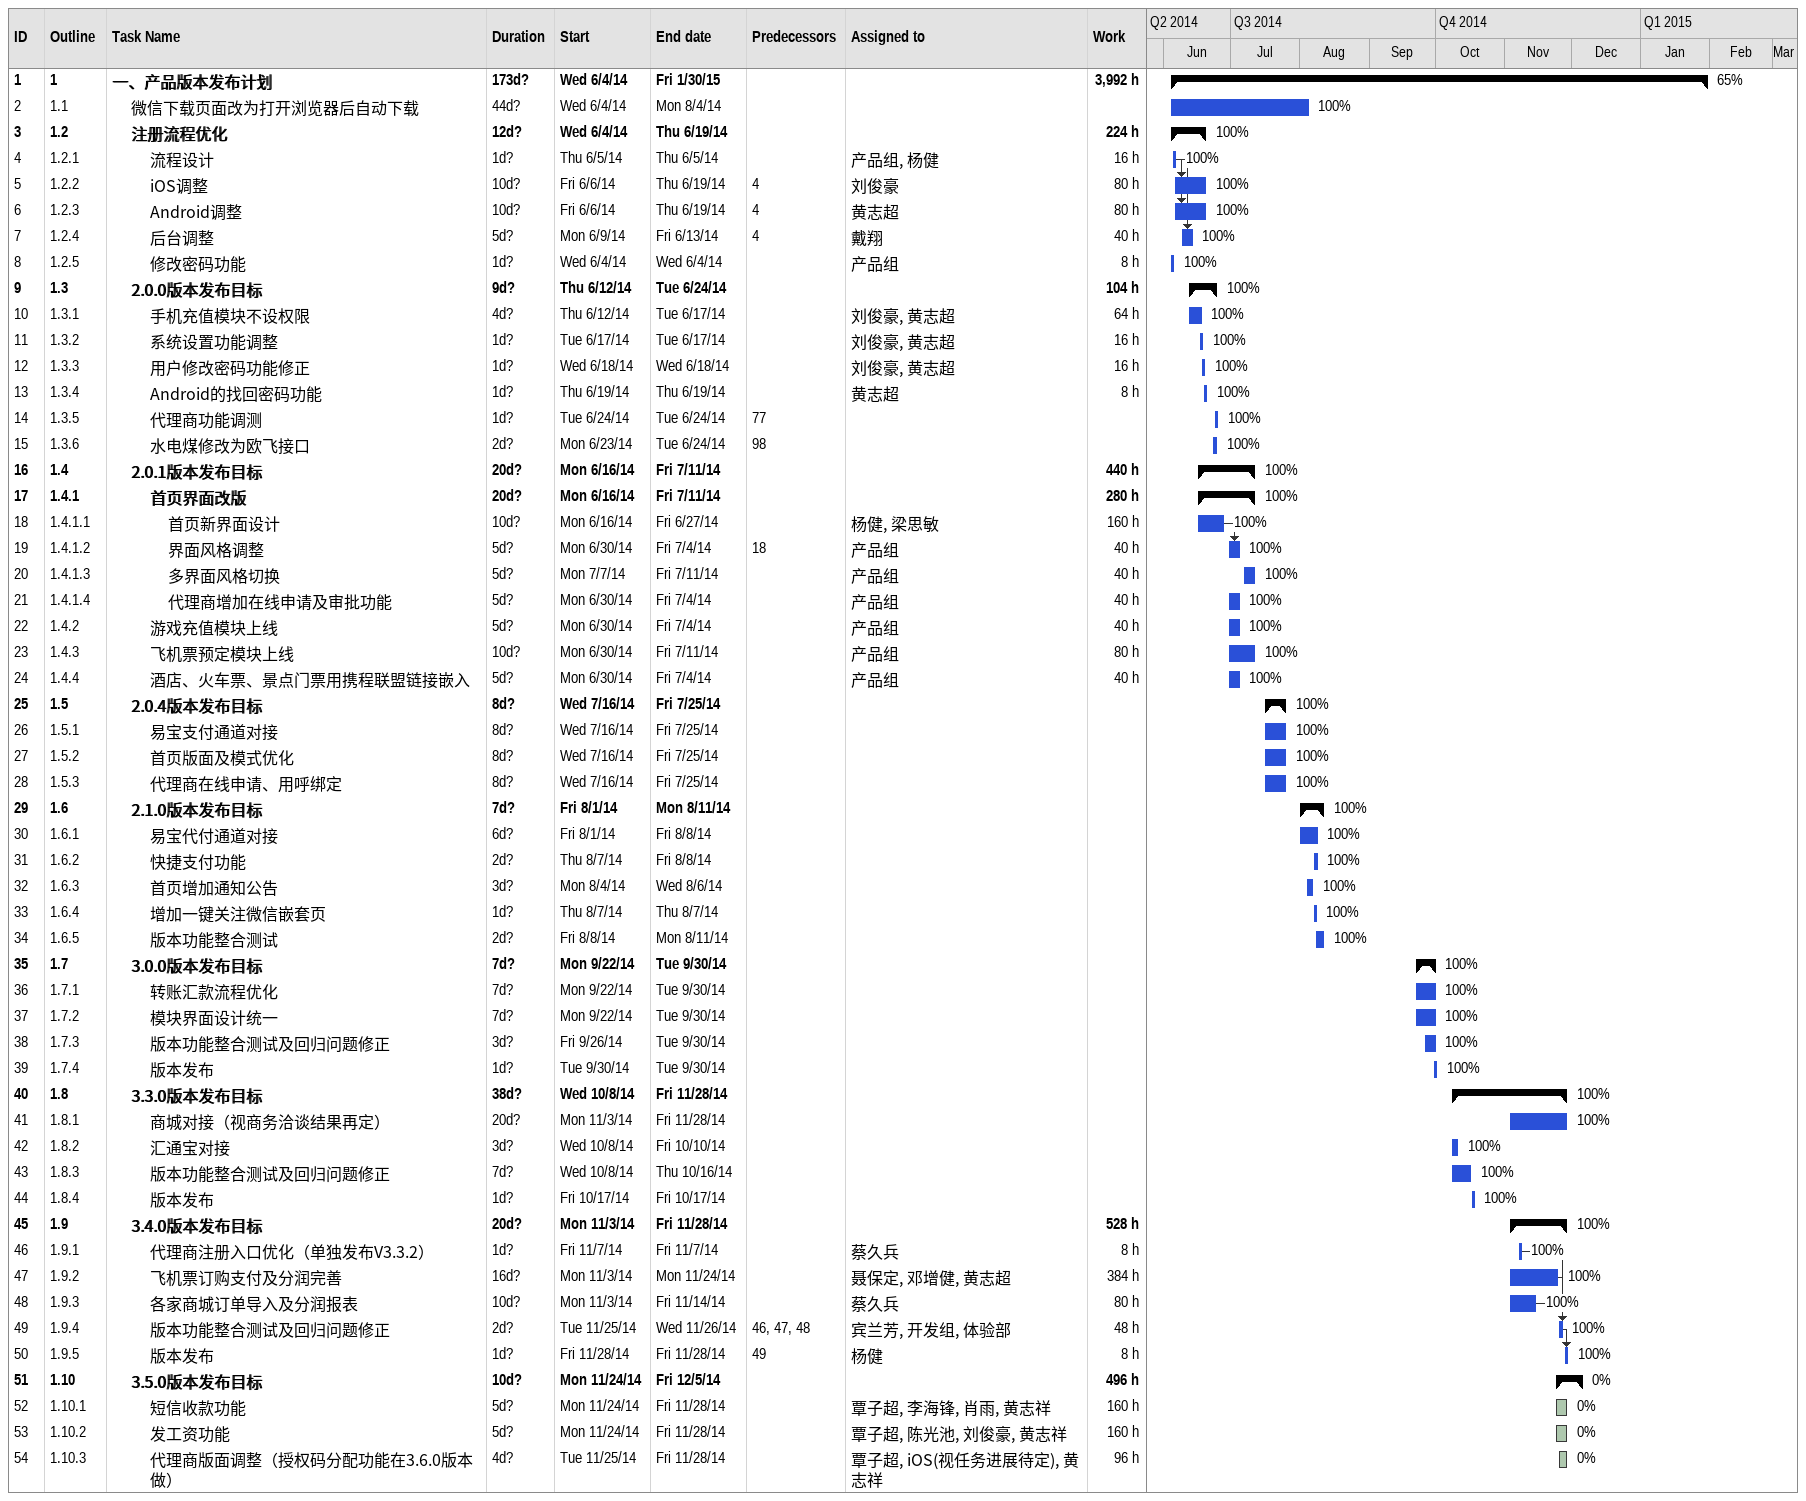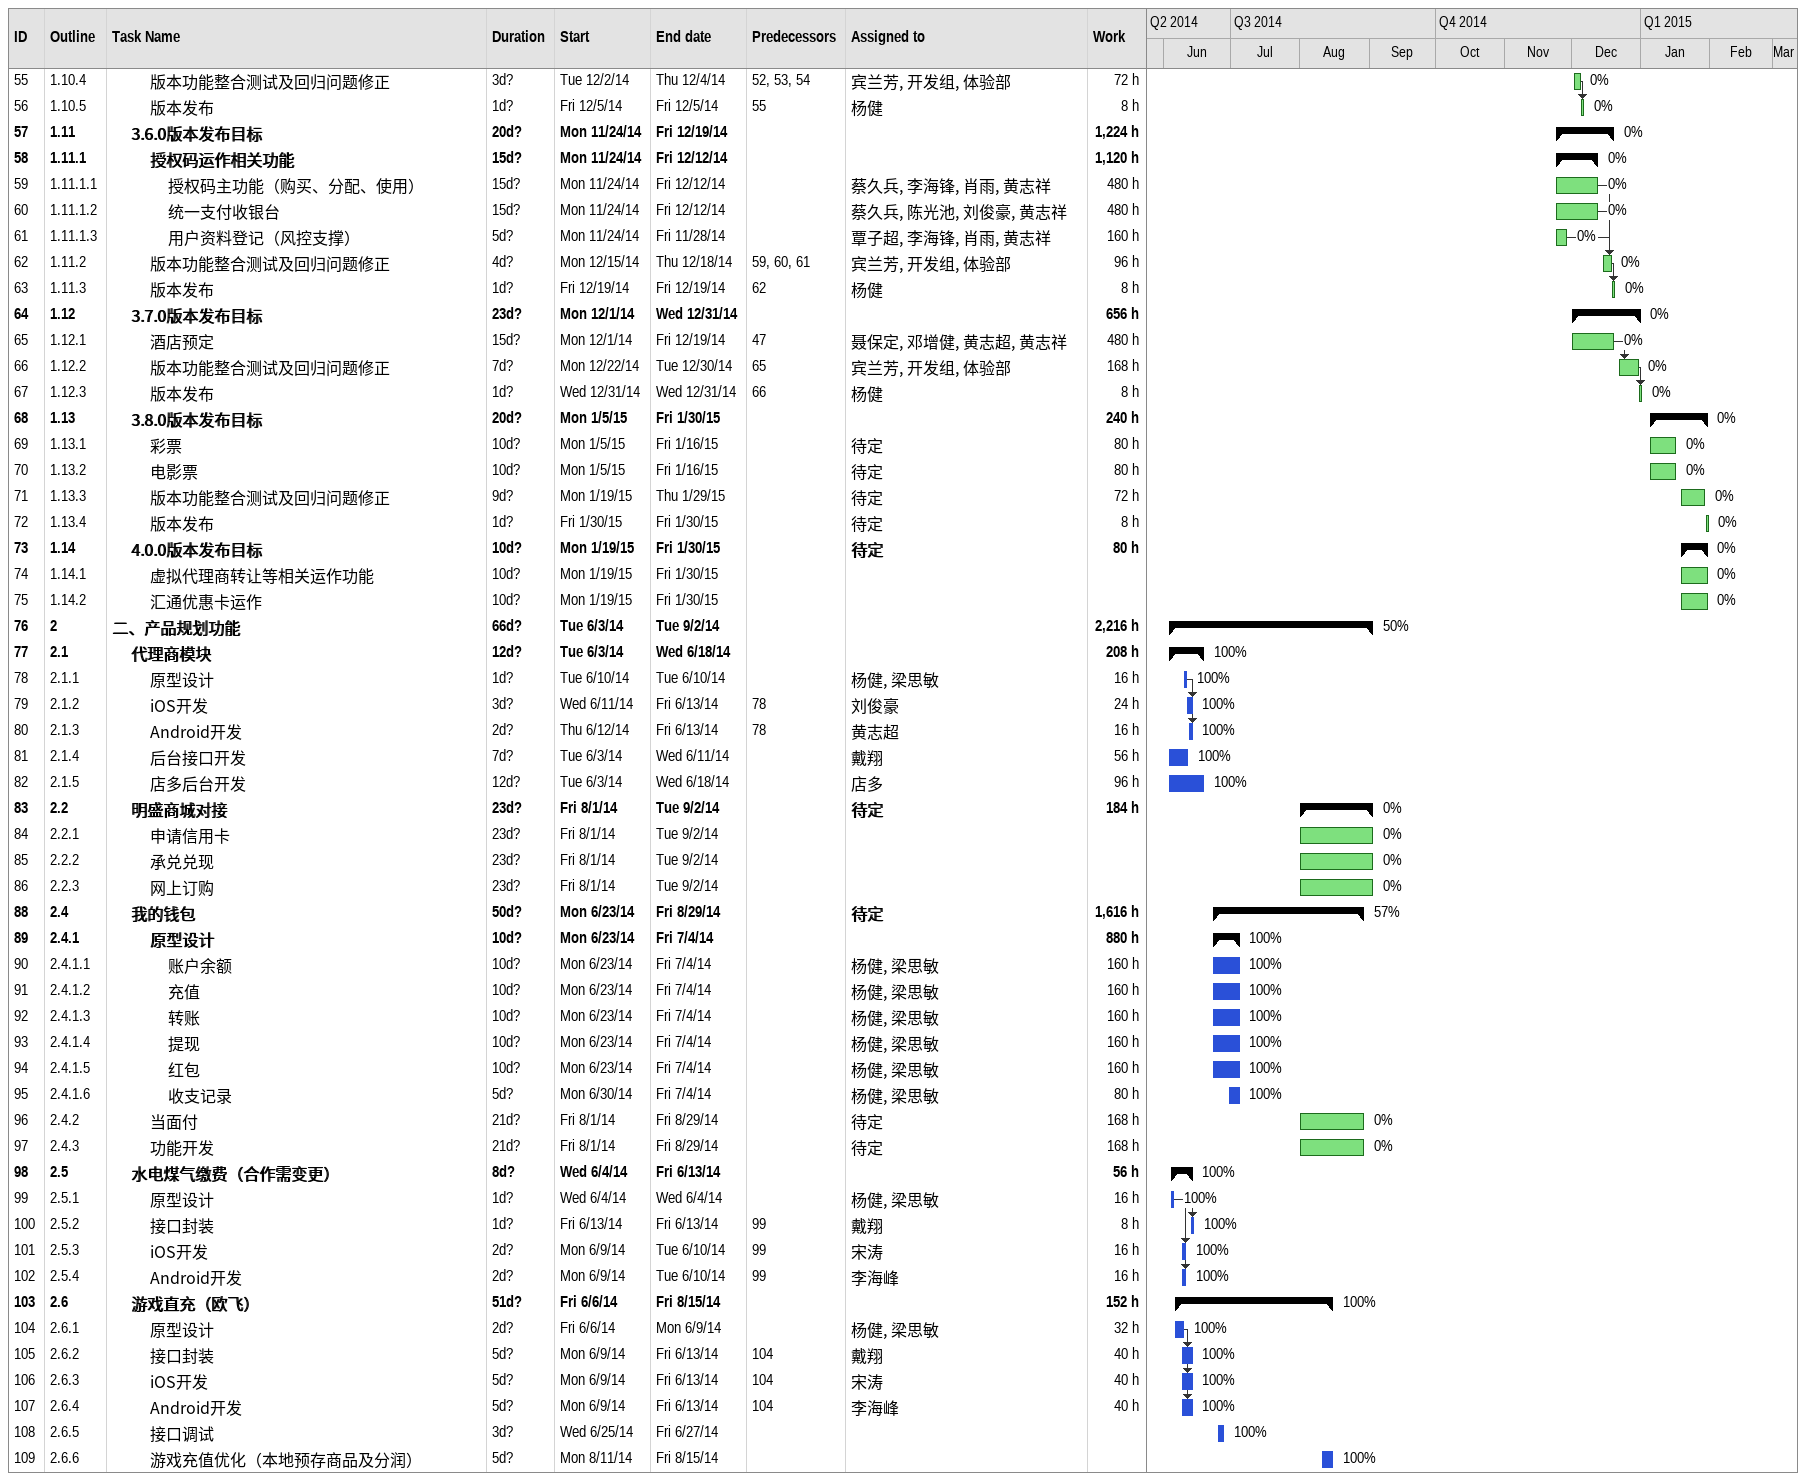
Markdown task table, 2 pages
| ID | WBS | Task | Duration | Start | Finish | Predecessors | Resources | % complete | Work (h) |
|---|---|---|---|---|---|---|---|---|---|
| 1 | 1 | **一、产品版本发布计划** | 173d? | 2014-06-04 | 2015-01-30 |  |  | 65 | 3992 |
| 2 | 1.1 | 微信下载页面改为打开浏览器后自动下载 | 44d? | 2014-06-04 | 2014-08-04 |  |  | 100 |  |
| 3 | 1.2 | **注册流程优化** | 12d? | 2014-06-04 | 2014-06-19 |  |  | 100 | 224 |
| 4 | 1.2.1 | 流程设计 | 1d? | 2014-06-05 | 2014-06-05 |  | 产品组, 杨健 | 100 | 16 |
| 5 | 1.2.2 | iOS调整 | 10d? | 2014-06-06 | 2014-06-19 | 4 | 刘俊豪 | 100 | 80 |
| 6 | 1.2.3 | Android调整 | 10d? | 2014-06-06 | 2014-06-19 | 4 | 黄志超 | 100 | 80 |
| 7 | 1.2.4 | 后台调整 | 5d? | 2014-06-09 | 2014-06-13 | 4 | 戴翔 | 100 | 40 |
| 8 | 1.2.5 | 修改密码功能 | 1d? | 2014-06-04 | 2014-06-04 |  | 产品组 | 100 | 8 |
| 9 | 1.3 | **2.0.0版本发布目标** | 9d? | 2014-06-12 | 2014-06-24 |  |  | 100 | 104 |
| 10 | 1.3.1 | 手机充值模块不设权限 | 4d? | 2014-06-12 | 2014-06-17 |  | 刘俊豪, 黄志超 | 100 | 64 |
| 11 | 1.3.2 | 系统设置功能调整 | 1d? | 2014-06-17 | 2014-06-17 |  | 刘俊豪, 黄志超 | 100 | 16 |
| 12 | 1.3.3 | 用户修改密码功能修正 | 1d? | 2014-06-18 | 2014-06-18 |  | 刘俊豪, 黄志超 | 100 | 16 |
| 13 | 1.3.4 | Android的找回密码功能 | 1d? | 2014-06-19 | 2014-06-19 |  | 黄志超 | 100 | 8 |
| 14 | 1.3.5 | 代理商功能调测 | 1d? | 2014-06-24 | 2014-06-24 | 77 |  | 100 |  |
| 15 | 1.3.6 | 水电煤修改为欧飞接口 | 2d? | 2014-06-23 | 2014-06-24 | 98 |  | 100 |  |
| 16 | 1.4 | **2.0.1版本发布目标** | 20d? | 2014-06-16 | 2014-07-11 |  |  | 100 | 440 |
| 17 | 1.4.1 | **首页界面改版** | 20d? | 2014-06-16 | 2014-07-11 |  |  | 100 | 280 |
| 18 | 1.4.1.1 | 首页新界面设计 | 10d? | 2014-06-16 | 2014-06-27 |  | 杨健, 梁思敏 | 100 | 160 |
| 19 | 1.4.1.2 | 界面风格调整 | 5d? | 2014-06-30 | 2014-07-04 | 18 | 产品组 | 100 | 40 |
| 20 | 1.4.1.3 | 多界面风格切换 | 5d? | 2014-07-07 | 2014-07-11 |  | 产品组 | 100 | 40 |
| 21 | 1.4.1.4 | 代理商增加在线申请及审批功能 | 5d? | 2014-06-30 | 2014-07-04 |  | 产品组 | 100 | 40 |
| 22 | 1.4.2 | 游戏充值模块上线 | 5d? | 2014-06-30 | 2014-07-04 |  | 产品组 | 100 | 40 |
| 23 | 1.4.3 | 飞机票预定模块上线 | 10d? | 2014-06-30 | 2014-07-11 |  | 产品组 | 100 | 80 |
| 24 | 1.4.4 | 酒店、火车票、景点门票用携程联盟链接嵌入 | 5d? | 2014-06-30 | 2014-07-04 |  | 产品组 | 100 | 40 |
| 25 | 1.5 | **2.0.4版本发布目标** | 8d? | 2014-07-16 | 2014-07-25 |  |  | 100 |  |
| 26 | 1.5.1 | 易宝支付通道对接 | 8d? | 2014-07-16 | 2014-07-25 |  |  | 100 |  |
| 27 | 1.5.2 | 首页版面及模式优化 | 8d? | 2014-07-16 | 2014-07-25 |  |  | 100 |  |
| 28 | 1.5.3 | 代理商在线申请、用呼绑定 | 8d? | 2014-07-16 | 2014-07-25 |  |  | 100 |  |
| 29 | 1.6 | **2.1.0版本发布目标** | 7d? | 2014-08-01 | 2014-08-11 |  |  | 100 |  |
| 30 | 1.6.1 | 易宝代付通道对接 | 6d? | 2014-08-01 | 2014-08-08 |  |  | 100 |  |
| 31 | 1.6.2 | 快捷支付功能 | 2d? | 2014-08-07 | 2014-08-08 |  |  | 100 |  |
| 32 | 1.6.3 | 首页增加通知公告 | 3d? | 2014-08-04 | 2014-08-06 |  |  | 100 |  |
| 33 | 1.6.4 | 增加一键关注微信嵌套页 | 1d? | 2014-08-07 | 2014-08-07 |  |  | 100 |  |
| 34 | 1.6.5 | 版本功能整合测试 | 2d? | 2014-08-08 | 2014-08-11 |  |  | 100 |  |
| 35 | 1.7 | **3.0.0版本发布目标** | 7d? | 2014-09-22 | 2014-09-30 |  |  | 100 |  |
| 36 | 1.7.1 | 转账汇款流程优化 | 7d? | 2014-09-22 | 2014-09-30 |  |  | 100 |  |
| 37 | 1.7.2 | 模块界面设计统一 | 7d? | 2014-09-22 | 2014-09-30 |  |  | 100 |  |
| 38 | 1.7.3 | 版本功能整合测试及回归问题修正 | 3d? | 2014-09-26 | 2014-09-30 |  |  | 100 |  |
| 39 | 1.7.4 | 版本发布 | 1d? | 2014-09-30 | 2014-09-30 |  |  | 100 |  |
| 40 | 1.8 | **3.3.0版本发布目标** | 38d? | 2014-10-08 | 2014-11-28 |  |  | 100 |  |
| 41 | 1.8.1 | 商城对接（视商务洽谈结果再定） | 20d? | 2014-11-03 | 2014-11-28 |  |  | 100 |  |
| 42 | 1.8.2 | 汇通宝对接 | 3d? | 2014-10-08 | 2014-10-10 |  |  | 100 |  |
| 43 | 1.8.3 | 版本功能整合测试及回归问题修正 | 7d? | 2014-10-08 | 2014-10-16 |  |  | 100 |  |
| 44 | 1.8.4 | 版本发布 | 1d? | 2014-10-17 | 2014-10-17 |  |  | 100 |  |
| 45 | 1.9 | **3.4.0版本发布目标** | 20d? | 2014-11-03 | 2014-11-28 |  |  | 100 | 528 |
| 46 | 1.9.1 | 代理商注册入口优化（单独发布V3.3.2） | 1d? | 2014-11-07 | 2014-11-07 |  | 蔡久兵 | 100 | 8 |
| 47 | 1.9.2 | 飞机票订购支付及分润完善 | 16d? | 2014-11-03 | 2014-11-24 |  | 聂保定, 邓增健, 黄志超 | 100 | 384 |
| 48 | 1.9.3 | 各家商城订单导入及分润报表 | 10d? | 2014-11-03 | 2014-11-14 |  | 蔡久兵 | 100 | 80 |
| 49 | 1.9.4 | 版本功能整合测试及回归问题修正 | 2d? | 2014-11-25 | 2014-11-26 | 46, 47, 48 | 宾兰芳, 开发组, 体验部 | 100 | 48 |
| 50 | 1.9.5 | 版本发布 | 1d? | 2014-11-28 | 2014-11-28 | 49 | 杨健 | 100 | 8 |
| 51 | 1.10 | **3.5.0版本发布目标** | 10d? | 2014-11-24 | 2014-12-05 |  |  | 0 | 496 |
| 52 | 1.10.1 | 短信收款功能 | 5d? | 2014-11-24 | 2014-11-28 |  | 覃子超, 李海锋, 肖雨, 黄志祥 | 0 | 160 |
| 53 | 1.10.2 | 发工资功能 | 5d? | 2014-11-24 | 2014-11-28 |  | 覃子超, 陈光池, 刘俊豪, 黄志祥 | 0 | 160 |
| 54 | 1.10.3 | 代理商版面调整（授权码分配功能在3.6.0版本做） | 4d? | 2014-11-25 | 2014-11-28 |  | 覃子超, iOS(视任务进展待定), 黄志祥 | 0 | 96 |
| 55 | 1.10.4 | 版本功能整合测试及回归问题修正 | 3d? | 2014-12-02 | 2014-12-04 | 52, 53, 54 | 宾兰芳, 开发组, 体验部 | 0 | 72 |
| 56 | 1.10.5 | 版本发布 | 1d? | 2014-12-05 | 2014-12-05 | 55 | 杨健 | 0 | 8 |
| 57 | 1.11 | **3.6.0版本发布目标** | 20d? | 2014-11-24 | 2014-12-19 |  |  | 0 | 1224 |
| 58 | 1.11.1 | **授权码运作相关功能** | 15d? | 2014-11-24 | 2014-12-12 |  |  | 0 | 1120 |
| 59 | 1.11.1.1 | 授权码主功能（购买、分配、使用） | 15d? | 2014-11-24 | 2014-12-12 |  | 蔡久兵, 李海锋, 肖雨, 黄志祥 | 0 | 480 |
| 60 | 1.11.1.2 | 统一支付收银台 | 15d? | 2014-11-24 | 2014-12-12 |  | 蔡久兵, 陈光池, 刘俊豪, 黄志祥 | 0 | 480 |
| 61 | 1.11.1.3 | 用户资料登记（风控支撑） | 5d? | 2014-11-24 | 2014-11-28 |  | 覃子超, 李海锋, 肖雨, 黄志祥 | 0 | 160 |
| 62 | 1.11.2 | 版本功能整合测试及回归问题修正 | 4d? | 2014-12-15 | 2014-12-18 | 59, 60, 61 | 宾兰芳, 开发组, 体验部 | 0 | 96 |
| 63 | 1.11.3 | 版本发布 | 1d? | 2014-12-19 | 2014-12-19 | 62 | 杨健 | 0 | 8 |
| 64 | 1.12 | **3.7.0版本发布目标** | 23d? | 2014-12-01 | 2014-12-31 |  |  | 0 | 656 |
| 65 | 1.12.1 | 酒店预定 | 15d? | 2014-12-01 | 2014-12-19 | 47 | 聂保定, 邓增健, 黄志超, 黄志祥 | 0 | 480 |
| 66 | 1.12.2 | 版本功能整合测试及回归问题修正 | 7d? | 2014-12-22 | 2014-12-30 | 65 | 宾兰芳, 开发组, 体验部 | 0 | 168 |
| 67 | 1.12.3 | 版本发布 | 1d? | 2014-12-31 | 2014-12-31 | 66 | 杨健 | 0 | 8 |
| 68 | 1.13 | **3.8.0版本发布目标** | 20d? | 2015-01-05 | 2015-01-30 |  |  | 0 | 240 |
| 69 | 1.13.1 | 彩票 | 10d? | 2015-01-05 | 2015-01-16 |  | 待定 | 0 | 80 |
| 70 | 1.13.2 | 电影票 | 10d? | 2015-01-05 | 2015-01-16 |  | 待定 | 0 | 80 |
| 71 | 1.13.3 | 版本功能整合测试及回归问题修正 | 9d? | 2015-01-19 | 2015-01-29 |  | 待定 | 0 | 72 |
| 72 | 1.13.4 | 版本发布 | 1d? | 2015-01-30 | 2015-01-30 |  | 待定 | 0 | 8 |
| 73 | 1.14 | **4.0.0版本发布目标** | 10d? | 2015-01-19 | 2015-01-30 |  | 待定 | 0 | 80 |
| 74 | 1.14.1 | 虚拟代理商转让等相关运作功能 | 10d? | 2015-01-19 | 2015-01-30 |  |  | 0 |  |
| 75 | 1.14.2 | 汇通优惠卡运作 | 10d? | 2015-01-19 | 2015-01-30 |  |  | 0 |  |
| 76 | 2 | **二、产品规划功能** | 66d? | 2014-06-03 | 2014-09-02 |  |  | 50 | 2216 |
| 77 | 2.1 | **代理商模块** | 12d? | 2014-06-03 | 2014-06-18 |  |  | 100 | 208 |
| 78 | 2.1.1 | 原型设计 | 1d? | 2014-06-10 | 2014-06-10 |  | 杨健, 梁思敏 | 100 | 16 |
| 79 | 2.1.2 | iOS开发 | 3d? | 2014-06-11 | 2014-06-13 | 78 | 刘俊豪 | 100 | 24 |
| 80 | 2.1.3 | Android开发 | 2d? | 2014-06-12 | 2014-06-13 | 78 | 黄志超 | 100 | 16 |
| 81 | 2.1.4 | 后台接口开发 | 7d? | 2014-06-03 | 2014-06-11 |  | 戴翔 | 100 | 56 |
| 82 | 2.1.5 | 店多后台开发 | 12d? | 2014-06-03 | 2014-06-18 |  | 店多 | 100 | 96 |
| 83 | 2.2 | **明盛商城对接** | 23d? | 2014-08-01 | 2014-09-02 |  | 待定 | 0 | 184 |
| 84 | 2.2.1 | 申请信用卡 | 23d? | 2014-08-01 | 2014-09-02 |  |  | 0 |  |
| 85 | 2.2.2 | 承兑兑现 | 23d? | 2014-08-01 | 2014-09-02 |  |  | 0 |  |
| 86 | 2.2.3 | 网上订购 | 23d? | 2014-08-01 | 2014-09-02 |  |  | 0 |  |
| 88 | 2.4 | **我的钱包** | 50d? | 2014-06-23 | 2014-08-29 |  | 待定 | 57 | 1616 |
| 89 | 2.4.1 | **原型设计** | 10d? | 2014-06-23 | 2014-07-04 |  |  | 100 | 880 |
| 90 | 2.4.1.1 | 账户余额 | 10d? | 2014-06-23 | 2014-07-04 |  | 杨健, 梁思敏 | 100 | 160 |
| 91 | 2.4.1.2 | 充值 | 10d? | 2014-06-23 | 2014-07-04 |  | 杨健, 梁思敏 | 100 | 160 |
| 92 | 2.4.1.3 | 转账 | 10d? | 2014-06-23 | 2014-07-04 |  | 杨健, 梁思敏 | 100 | 160 |
| 93 | 2.4.1.4 | 提现 | 10d? | 2014-06-23 | 2014-07-04 |  | 杨健, 梁思敏 | 100 | 160 |
| 94 | 2.4.1.5 | 红包 | 10d? | 2014-06-23 | 2014-07-04 |  | 杨健, 梁思敏 | 100 | 160 |
| 95 | 2.4.1.6 | 收支记录 | 5d? | 2014-06-30 | 2014-07-04 |  | 杨健, 梁思敏 | 100 | 80 |
| 96 | 2.4.2 | 当面付 | 21d? | 2014-08-01 | 2014-08-29 |  | 待定 | 0 | 168 |
| 97 | 2.4.3 | 功能开发 | 21d? | 2014-08-01 | 2014-08-29 |  | 待定 | 0 | 168 |
| 98 | 2.5 | **水电煤气缴费（合作需变更）** | 8d? | 2014-06-04 | 2014-06-13 |  |  | 100 | 56 |
| 99 | 2.5.1 | 原型设计 | 1d? | 2014-06-04 | 2014-06-04 |  | 杨健, 梁思敏 | 100 | 16 |
| 100 | 2.5.2 | 接口封装 | 1d? | 2014-06-13 | 2014-06-13 | 99 | 戴翔 | 100 | 8 |
| 101 | 2.5.3 | iOS开发 | 2d? | 2014-06-09 | 2014-06-10 | 99 | 宋涛 | 100 | 16 |
| 102 | 2.5.4 | Android开发 | 2d? | 2014-06-09 | 2014-06-10 | 99 | 李海峰 | 100 | 16 |
| 103 | 2.6 | **游戏直充（欧飞）** | 51d? | 2014-06-06 | 2014-08-15 |  |  | 100 | 152 |
| 104 | 2.6.1 | 原型设计 | 2d? | 2014-06-06 | 2014-06-09 |  | 杨健, 梁思敏 | 100 | 32 |
| 105 | 2.6.2 | 接口封装 | 5d? | 2014-06-09 | 2014-06-13 | 104 | 戴翔 | 100 | 40 |
| 106 | 2.6.3 | iOS开发 | 5d? | 2014-06-09 | 2014-06-13 | 104 | 宋涛 | 100 | 40 |
| 107 | 2.6.4 | Android开发 | 5d? | 2014-06-09 | 2014-06-13 | 104 | 李海峰 | 100 | 40 |
| 108 | 2.6.5 | 接口调试 | 3d? | 2014-06-25 | 2014-06-27 |  |  | 100 |  |
| 109 | 2.6.6 | 游戏充值优化（本地预存商品及分润） | 5d? | 2014-08-11 | 2014-08-15 |  |  | 100 |  |
